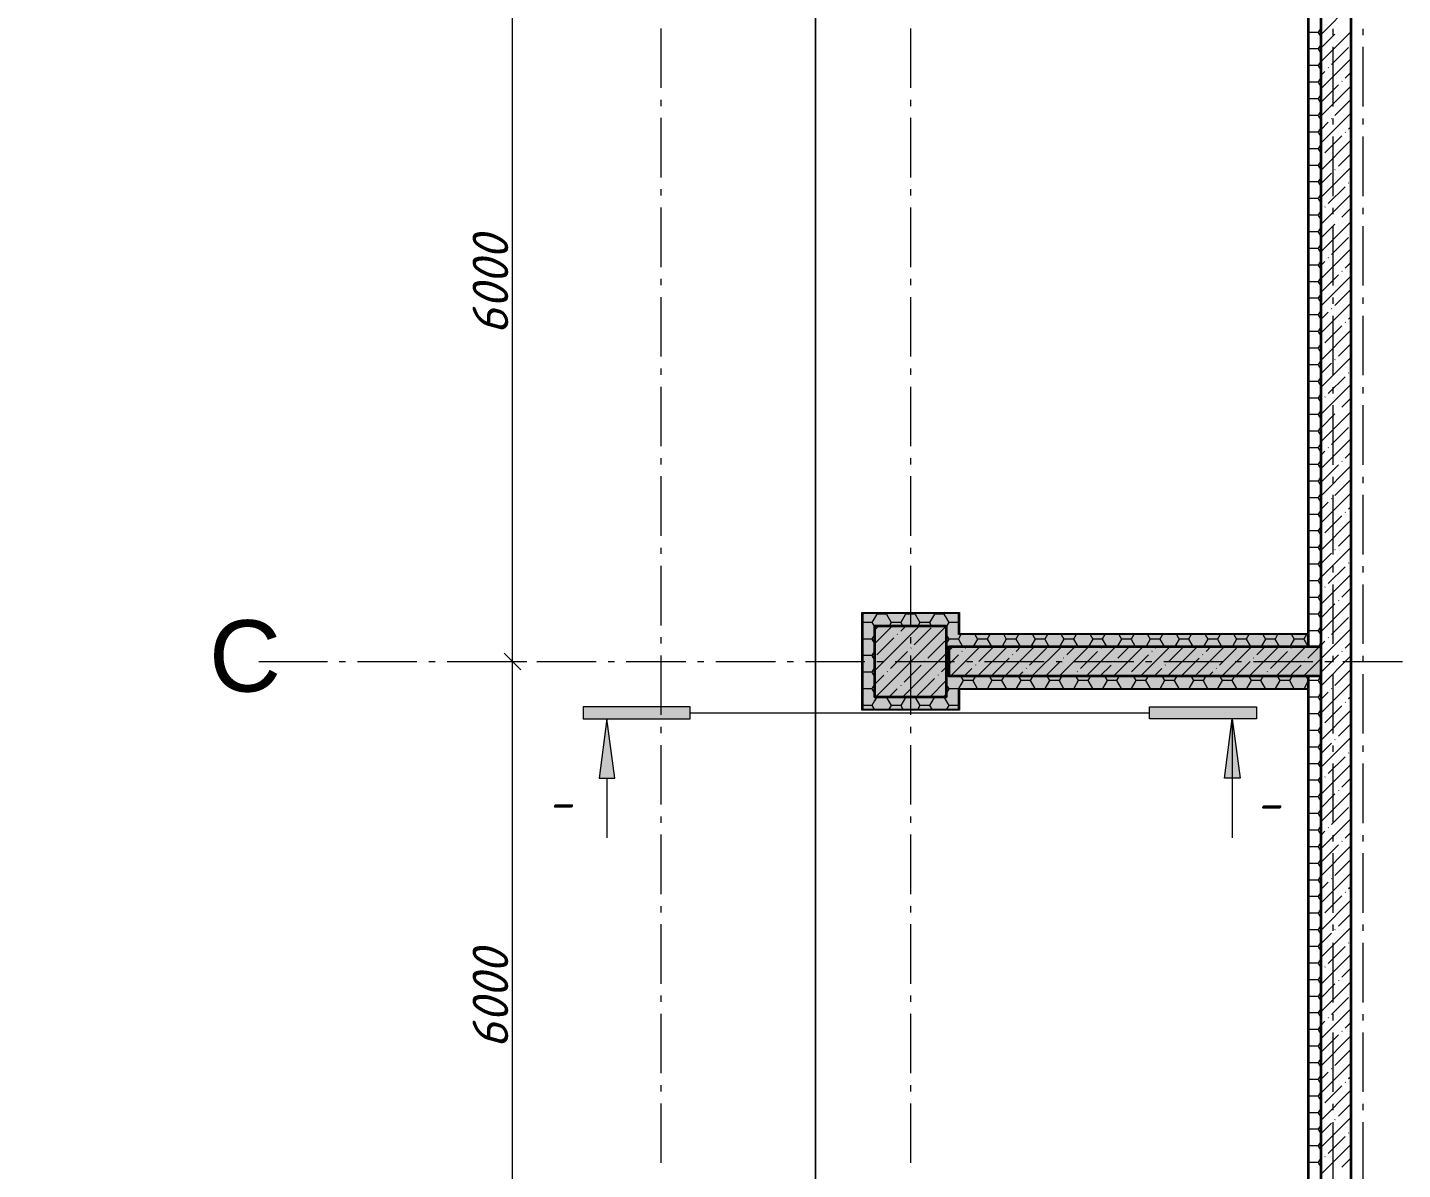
# Model space of a CAD drawing. Header units: millimetres. Extents: x -81576 to 1046824, y -248937 to 691537.
# Drawn here: x 162573 to 174129, y 564152 to 573749 of the extents above; entities that cross this region are included whole.
import ezdxf

# ---------------------------------------------------------------- set-up
doc = ezdxf.new("R2010")
doc.units = ezdxf.units.MM
doc.layers.add('PDF _Геометрия', color=7, linetype='Continuous', true_color=0x1d1d1d)
doc.layers.add('PDF _Сплошная заливка', color=7, linetype='Continuous', true_color=0xffffff)
doc.layers.add('PDF _Текст', color=7, linetype='Continuous')
doc.styles.add('PDF ArialMT', font='arial.ttf')
doc.styles.add('PDF ISOCPEUR Italic', font='isocpeui.ttf')

msp = doc.modelspace()

# ---------------------------------------------------------------- hatches: boundary and pattern name
at = {"layer": 'PDF _Сплошная заливка', "true_color": 0x636466, "transparency": 33554559}
for points in [[(169584.5, 568723.6), (169592.5, 568723.6), (169592.5, 568823.6), (169584.5, 568823.6)], [(169592.5, 568723.6), (170296.5, 568723.6), (170294.5, 568823.6), (169592.5, 568823.6)], [(170296.5, 568548.6), (170396.5, 568548.6), (170396.5, 568823.6), (170296.5, 568823.6)], [(170396.5, 568648.6), (170404.5, 568648.6), (170404.5, 568831.6), (170396.5, 568831.6)], [(169592.5, 568011.6), (169592.5, 568721.6), (169584.5, 568721.6), (169584.5, 568011.6)], [(169692.5, 568019.6), (169692.5, 568723.6), (169592.5, 568721.6), (169592.5, 568019.6)], [(169694.5, 568121.6), (170294.5, 568121.6), (170294.5, 568721.6), (169694.5, 568721.6)], [(173334.5, 568548.6), (173334.5, 568648.6), (170396.5, 568648.6), (170396.5, 568548.6)], [(173334.5, 568648.6), (173334.5, 568656.6), (170404.5, 568656.6), (170404.5, 568648.6)], [(170294.5, 568548.6), (170296.5, 568548.6), (170294.5, 568606.5)], [(170396.5, 568546.6), (170396.5, 568548.6), (170301.1, 568546.6)], [(173444.5, 568296.6), (173442.5, 568546.6), (170319.5, 568546.6), (170319.5, 568296.6)], [(173334.5, 568546.6), (173334.5, 568548.6), (171119.5, 568546.6)], [(170396.5, 568019.6), (170396.5, 568294.6), (170296.5, 568294.6), (170296.5, 568019.6)], [(170396.5, 568294.6), (170396.5, 568296.6), (170301.1, 568294.6)], [(173334.5, 568194.6), (173334.5, 568294.6), (170396.5, 568294.6), (170396.5, 568194.6)], [(173334.5, 568294.6), (173334.5, 568296.6), (171119.5, 568294.6)], [(170396.5, 568011.6), (170404.5, 568011.6), (170404.5, 568194.6), (170396.5, 568194.6)], [(173334.5, 568186.6), (173334.5, 568194.6), (170404.5, 568194.6), (170404.5, 568186.6)], [(169692.5, 568119.6), (169694.5, 568121.6), (169692.5, 568121.6)], [(169692.5, 568019.6), (170296.5, 568019.6), (170294.5, 568119.6), (169692.5, 568119.6)], [(170294.5, 568119.6), (170294.5, 568121.6), (169694.5, 568119.6)], [(169592.5, 568011.6), (169692.5, 568011.6), (169692.5, 568019.6), (169592.5, 568019.6)], [(169694.5, 568011.6), (170294.5, 568011.6), (170294.5, 568019.6), (169694.5, 568019.6)], [(170296.5, 568011.6), (170396.5, 568011.6), (170396.5, 568019.6), (170296.5, 568019.6)]]:
    msp.add_hatch(color=251, dxfattribs=at).paths.add_polyline_path(points)

# ---------------------------------------------------------------- linework, layer by layer
at = {"layer": 'PDF _Геометрия', "color": 7, "lineweight": 9}
for points in [[(96004.5, 535380), (96004.5, 585971.6), (122994.5, 585971.6), (122994.5, 547671.5), (169194.5, 547671.5), (169194.5, 581171.6), (172944.5, 581171.6), (172944.5, 582548.4), (172944.5, 581171.6), (169194.5, 581171.6), (169194.5, 547671.5), (122994.5, 547671.5), (122994.5, 585971.6), (96004.5, 585971.6)], [(168143.3, 568039.4), (167243.3, 568039.4), (167243.3, 567939.4), (168143.3, 567939.4)], [(172002.4, 568039.4), (172902.4, 568039.4), (172902.4, 567939.4), (172002.4, 567939.4)], [(167509.1, 567439.4), (167443.3, 567939.4), (167377.5, 567439.4)], [(172631.6, 567439.4), (172697.4, 567939.4), (172763.3, 567439.4)]]:
    msp.add_lwpolyline(points, close=True, dxfattribs=at)
at = {"layer": 'PDF _Геометрия', "color": 7, "lineweight": 13}
for points in [[(173342.5, 582548.4), (173342.5, 580773.6), (173334.5, 580773.6), (169592.5, 580773.6), (169592.5, 579969.6), (170394.5, 579969.6), (170394.5, 580319.6), (170558.4, 580319.6), (173342.5, 580319.6), (173342.5, 580311.6), (173342.5, 574648.6), (173334.5, 574648.6), (170404.5, 574648.6), (170396.5, 574648.6), (170396.5, 574823.6), (169592.5, 574823.6), (169592.5, 574019.6), (170396.5, 574019.6), (170396.5, 574194.6), (170404.5, 574194.6), (173342.5, 574194.6), (173342.5, 574186.6), (173342.5, 568546.6)], [(173334.5, 562656.6), (173334.5, 568186.6), (170404.5, 568186.6), (170404.5, 568011.6), (170294.5, 568011.6), (169694.5, 568011.6), (169584.5, 568011.6), (169584.5, 568721.6), (169584.5, 568831.6), (170294.5, 568831.6), (170404.5, 568831.6), (170404.5, 568656.6), (173334.5, 568656.6), (173334.5, 574186.6)], [(173334.5, 568546.6), (173334.5, 568548.6), (173334.5, 568648.6), (170404.5, 568648.6), (170396.5, 568648.6), (170396.5, 568823.6), (169592.5, 568823.6), (169592.5, 568019.6), (170396.5, 568019.6), (170396.5, 568194.6), (170404.5, 568194.6), (173334.5, 568194.6), (173334.5, 568294.6), (173334.5, 568296.6)], [(170404.5, 568546.6), (170396.5, 568546.6)], [(170396.5, 568296.6), (170404.5, 568296.6)], [(173342.5, 568296.6), (173342.5, 562546.6)]]:
    msp.add_lwpolyline(points, dxfattribs=at)
at = {"layer": 'PDF _Геометрия', "color": 7, "lineweight": 35}
for points in [[(170294.5, 556546.6), (173444.5, 556546.6), (173444.5, 574296.6), (170294.5, 574296.6), (170294.5, 574546.6), (173444.5, 574546.6), (173444.5, 580421.6), (170294.5, 580421.6)], [(173694.5, 580171.6), (173694.5, 550571.5)], [(173444.5, 568296.6), (173442.5, 568296.6), (173342.5, 568296.6), (173334.5, 568296.6), (170319.5, 568296.6), (170319.5, 568546.6), (173334.5, 568546.6), (173444.5, 568546.6)]]:
    msp.add_lwpolyline(points, dxfattribs=at)
at = {"layer": 'PDF _Геометрия', "color": 7, "lineweight": 9}
for points in [[(170294.5, 574546.6), (170294.5, 574721.6), (169694.5, 574721.6), (169694.5, 574121.6), (170294.5, 574121.6), (170294.5, 574296.6), (170396.5, 574296.6), (170404.5, 574296.6), (173444.5, 574296.6), (173444.5, 574194.6), (173444.5, 574186.6), (173444.5, 556656.6), (173444.5, 556648.6), (173442.5, 556648.6)], [(166648.5, 550051.5), (166648.5, 554071.6), (166648.5, 556421.6), (166648.5, 562421.6), (166648.5, 568421.6), (166648.5, 574421.6), (166718.5, 574351.6)], [(170294.5, 574294.6), (170404.5, 574294.6), (173444.5, 574294.6), (173444.5, 574296.6), (173442.5, 574296.6), (173442.5, 574186.6), (173442.5, 568546.6), (173442.5, 568296.6), (173442.5, 562546.6), (173442.5, 562296.6), (173442.5, 556656.6), (173442.5, 556546.6), (173444.5, 556546.6), (173444.5, 556548.6), (173442.5, 556548.6), (170404.5, 556548.6), (170294.5, 556548.6)], [(167894.5, 573742.3), (167894.5, 573242.3)], [(169994.5, 573742.3), (169994.5, 573242.3)], [(173544.5, 573738.8), (173544.5, 573685.9)], [(173794.5, 573738.8), (173794.5, 573685.9)], [(173544.5, 573585.9), (173544.5, 573085.9)], [(173794.5, 573585.9), (173794.5, 573085.9)], [(167894.5, 573142.3), (167894.5, 573089.4)], [(169994.5, 573142.3), (169994.5, 573089.4)], [(167894.5, 572989.4), (167894.5, 572489.4)], [(169994.5, 572989.4), (169994.5, 572489.4)], [(173544.5, 572985.9), (173544.5, 572933)], [(173794.5, 572985.9), (173794.5, 572933)], [(173544.5, 572833), (173544.5, 572333)], [(173794.5, 572833), (173794.5, 572333)], [(167894.5, 572389.4), (167894.5, 572336.5)], [(169994.5, 572389.4), (169994.5, 572336.5)], [(167894.5, 572236.5), (167894.5, 571736.5)], [(169994.5, 572236.5), (169994.5, 571736.5)], [(173544.5, 572233), (173544.5, 572180.1)], [(173794.5, 572233), (173794.5, 572180.1)], [(173544.5, 572080.1), (173544.5, 571580.1)], [(173794.5, 572080.1), (173794.5, 571580.1)], [(167894.5, 571636.5), (167894.5, 571583.6)], [(169994.5, 571636.5), (169994.5, 571583.6)], [(167894.5, 571483.6), (167894.5, 570983.6)], [(169994.5, 571483.6), (169994.5, 570983.6)], [(173544.5, 571480.1), (173544.5, 571427.2)], [(173794.5, 571480.1), (173794.5, 571427.2)], [(173544.5, 571327.2), (173544.5, 570827.2)], [(173794.5, 571327.2), (173794.5, 570827.2)], [(167894.5, 570883.6), (167894.5, 570830.7)], [(169994.5, 570883.6), (169994.5, 570830.7)], [(167894.5, 570730.7), (167894.5, 570230.7)], [(169994.5, 570730.7), (169994.5, 570230.7)], [(173544.5, 570727.2), (173544.5, 570674.3)], [(173794.5, 570727.2), (173794.5, 570674.3)], [(173544.5, 570574.3), (173544.5, 570074.3)], [(173794.5, 570574.3), (173794.5, 570074.3)], [(167894.5, 570130.7), (167894.5, 570077.7)], [(169994.5, 570130.7), (169994.5, 570077.7)], [(167894.5, 569977.7), (167894.5, 569477.7)], [(169994.5, 569977.7), (169994.5, 569477.7)], [(173544.5, 569974.3), (173544.5, 569921.3)], [(173794.5, 569974.3), (173794.5, 569921.3)], [(173544.5, 569821.3), (173544.5, 569321.3)], [(173794.5, 569821.3), (173794.5, 569321.3)], [(167894.5, 569377.7), (167894.5, 569324.8)], [(169994.5, 569377.7), (169994.5, 569324.8)], [(167894.5, 569224.8), (167894.5, 568724.8)], [(169994.5, 569224.8), (169994.5, 568724.8)], [(173544.5, 569221.3), (173544.5, 569168.4)], [(173794.5, 569221.3), (173794.5, 569168.4)], [(173544.5, 569068.4), (173544.5, 568568.4)], [(173794.5, 569068.4), (173794.5, 568568.4)], [(170294.5, 568296.6), (170296.5, 568296.6), (170296.5, 568119.6), (169692.5, 568119.6), (169692.5, 568723.6), (170296.5, 568723.6), (170296.5, 568548.6), (170296.5, 568546.6), (170294.5, 568546.6), (170396.5, 568546.6)], [(170294.5, 568546.6), (170294.5, 568721.6), (169694.5, 568721.6), (169694.5, 568121.6), (170294.5, 568121.6), (170294.5, 568296.6), (170396.5, 568296.6), (170396.5, 568294.6)], [(167894.5, 568624.8), (167894.5, 568571.9)], [(169994.5, 568624.8), (169994.5, 568571.9)], [(170294.5, 568548.6), (170404.5, 568548.6), (173334.5, 568548.6)], [(173334.5, 568546.6), (170404.5, 568546.6), (170396.5, 568546.6), (170396.5, 568548.6)], [(164517.5, 568421.6), (165093.7, 568421.6)], [(165193.7, 568421.6), (165246.7, 568421.6)], [(165346.7, 568421.6), (165846.7, 568421.6)], [(165946.7, 568421.6), (165999.6, 568421.6)], [(166099.6, 568421.6), (166599.6, 568421.6)], [(166549.5, 568421.6), (166648.5, 568421.6), (166768.5, 568421.6)], [(166578.5, 568491.6), (166648.5, 568421.6), (166718.5, 568351.6)], [(166699.6, 568421.6), (166752.5, 568421.6)], [(166852.5, 568421.6), (167352.5, 568421.6)], [(167452.5, 568421.6), (167505.4, 568421.6)], [(167605.4, 568421.6), (168105.4, 568421.6)], [(167894.5, 568471.9), (167894.5, 567971.9)], [(168205.4, 568421.6), (168258.3, 568421.6)], [(168358.3, 568421.6), (168858.3, 568421.6)], [(168958.3, 568421.6), (169011.2, 568421.6)], [(169111.2, 568421.6), (169611.2, 568421.6)], [(169711.2, 568421.6), (169764.2, 568421.6)], [(169864.2, 568421.6), (170364.2, 568421.6)], [(169994.5, 568471.9), (169994.5, 567971.9)], [(170464.2, 568421.6), (170517.1, 568421.6)], [(170617.1, 568421.6), (171117.1, 568421.6)], [(171217.1, 568421.6), (171270, 568421.6)], [(171370, 568421.6), (171870, 568421.6)], [(171970, 568421.6), (172022.9, 568421.6)], [(172122.9, 568421.6), (172622.9, 568421.6)], [(172722.9, 568421.6), (172775.8, 568421.6)], [(172875.8, 568421.6), (173375.8, 568421.6)], [(173475.8, 568421.6), (173528.7, 568421.6)], [(173544.5, 568468.4), (173544.5, 568415.5)], [(173628.7, 568421.6), (174128.7, 568421.6)], [(173794.5, 568468.4), (173794.5, 568415.5)], [(173334.5, 568294.6), (170404.5, 568294.6), (170294.5, 568294.6)], [(170396.5, 568296.6), (170404.5, 568296.6), (173334.5, 568296.6)], [(173544.5, 568315.5), (173544.5, 567815.5)], [(173794.5, 568315.5), (173794.5, 567815.5)], [(167894.5, 567871.9), (167894.5, 567819)], [(169994.5, 567871.9), (169994.5, 567819)], [(172697.4, 567939.4), (172697.4, 566939.4)], [(167894.5, 567719), (167894.5, 567219)], [(169994.5, 567719), (169994.5, 567219)], [(173544.5, 567715.5), (173544.5, 567662.6)], [(173794.5, 567715.5), (173794.5, 567662.6)], [(173544.5, 567562.6), (173544.5, 567062.6)], [(173794.5, 567562.6), (173794.5, 567062.6)], [(167443.3, 567439.4), (167443.3, 566939.4)], [(167894.5, 567119), (167894.5, 567066.1)], [(169994.5, 567119), (169994.5, 567066.1)], [(167894.5, 566966.1), (167894.5, 566466.1)], [(169994.5, 566966.1), (169994.5, 566466.1)], [(173544.5, 566962.6), (173544.5, 566909.7)], [(173794.5, 566962.6), (173794.5, 566909.7)], [(173544.5, 566809.7), (173544.5, 566309.7)], [(173794.5, 566809.7), (173794.5, 566309.7)], [(167894.5, 566366.1), (167894.5, 566313.1)], [(169994.5, 566366.1), (169994.5, 566313.1)], [(167894.5, 566213.1), (167894.5, 565713.1)], [(169994.5, 566213.1), (169994.5, 565713.1)], [(173544.5, 566209.7), (173544.5, 566156.8)], [(173794.5, 566209.7), (173794.5, 566156.8)], [(173544.5, 566056.8), (173544.5, 565556.8)], [(173794.5, 566056.8), (173794.5, 565556.8)], [(167894.5, 565613.1), (167894.5, 565560.2)], [(169994.5, 565613.1), (169994.5, 565560.2)], [(167894.5, 565460.2), (167894.5, 564960.2)], [(169994.5, 565460.2), (169994.5, 564960.2)], [(173544.5, 565456.8), (173544.5, 565403.8)], [(173794.5, 565456.8), (173794.5, 565403.8)], [(173544.5, 565303.8), (173544.5, 564803.8)], [(173794.5, 565303.8), (173794.5, 564803.8)], [(167894.5, 564860.2), (167894.5, 564807.3)], [(169994.5, 564860.2), (169994.5, 564807.3)], [(167894.5, 564707.3), (167894.5, 564207.3)], [(169994.5, 564707.3), (169994.5, 564207.3)], [(173544.5, 564703.8), (173544.5, 564650.9)], [(173794.5, 564703.8), (173794.5, 564650.9)], [(173544.5, 564550.9), (173544.5, 564050.9)], [(173794.5, 564550.9), (173794.5, 564050.9)]]:
    msp.add_lwpolyline(points, dxfattribs=at)
at = {"layer": 'PDF _Геометрия', "lineweight": 9}
for points in [[(173694.5, 573941.9), (173444.5, 573691.9)], [(173442.5, 573747.2), (173420.2, 573708.4)], [(173592.1, 573725.4), (173589.7, 573723.1)], [(173420.2, 573708.4), (173342.5, 573708.4)], [(173420.1, 573708.4), (173442.5, 573669.7)], [(173442.5, 573607.5), (173420.2, 573568.8)], [(173694.5, 573713.8), (173444.5, 573463.8)], [(173561.2, 573694.5), (173444.5, 573577.8)], [(173420.2, 573568.7), (173342.5, 573568.7)], [(173420.1, 573568.7), (173442.5, 573530)], [(173675.3, 573580.5), (173532.7, 573437.9)], [(173420.2, 573429.1), (173342.5, 573429.1)], [(173420.1, 573429.1), (173442.5, 573390.3)], [(173442.5, 573467.8), (173420.2, 573429.1)], [(173694.5, 573485.7), (173444.5, 573235.7)], [(173475.7, 573380.9), (173444.5, 573349.7)], [(173506.6, 573411.8), (173504.2, 573409.4)], [(173420.2, 573289.4), (173342.5, 573289.4)], [(173420.1, 573289.4), (173442.5, 573250.7)], [(173442.5, 573328.1), (173420.2, 573289.4)], [(173589.7, 573266.9), (173447.2, 573124.3)], [(173620.6, 573297.7), (173618.3, 573295.4)], [(173694.5, 573371.6), (173646.8, 573323.9)], [(173420.2, 573149.7), (173342.5, 573149.7)], [(173420.1, 573149.7), (173442.5, 573111)], [(173442.5, 573188.4), (173420.2, 573149.7)], [(173694.5, 573257.6), (173444.5, 573007.6)], [(173442.5, 573048.8), (173420.2, 573010)], [(173694.5, 573029.5), (173444.5, 572779.5)], [(173694.5, 573143.5), (173561.2, 573010.3)], [(173420.2, 573010), (173342.5, 573010)], [(173420.1, 573010), (173442.5, 572971.3)], [(173504.2, 572953.2), (173444.5, 572893.5)], [(173535.1, 572984.1), (173532.7, 572981.7)], [(173694.5, 572915.4), (173675.3, 572896.2)], [(173420.2, 572870.3), (173342.5, 572870.3)], [(173420.1, 572870.3), (173442.5, 572831.6)], [(173442.5, 572909.1), (173420.2, 572870.4)], [(173694.5, 572801.4), (173444.5, 572551.4)], [(173618.3, 572839.2), (173475.7, 572696.6)], [(173649.1, 572870.1), (173646.8, 572867.7)], [(173420.2, 572730.7), (173342.5, 572730.7)], [(173420.1, 572730.7), (173442.5, 572691.9)], [(173442.5, 572769.4), (173420.2, 572730.7)], [(173694.5, 572687.3), (173589.7, 572582.6)], [(173420.2, 572591), (173342.5, 572591)], [(173420.1, 572591), (173442.5, 572552.3)], [(173442.5, 572629.7), (173420.2, 572591)], [(173694.5, 572573.3), (173444.5, 572323.3)], [(173449.6, 572670.5), (173447.2, 572668.1)], [(173442.5, 572490), (173420.2, 572451.3)], [(173532.7, 572525.5), (173444.5, 572437.3)], [(173563.6, 572556.4), (173561.2, 572554.1)], [(173420.2, 572451.3), (173342.5, 572451.3)], [(173420.1, 572451.3), (173442.5, 572412.6)], [(173442.5, 572350.3), (173420.2, 572311.6)], [(173694.5, 572345.2), (173444.5, 572095.2)], [(173646.8, 572411.5), (173504.2, 572268.9)], [(173677.7, 572442.4), (173675.3, 572440)], [(173420.2, 572311.6), (173342.5, 572311.6)], [(173420.1, 572311.6), (173442.5, 572272.9)], [(173478.1, 572242.8), (173475.7, 572240.4)], [(173694.5, 572231.1), (173618.3, 572154.9)], [(173420.2, 572171.9), (173342.5, 572171.9)], [(173420.1, 572171.9), (173442.5, 572133.2)], [(173442.5, 572210.7), (173420.2, 572172)], [(173447.2, 572211.9), (173444.5, 572209.2)], [(173694.5, 572117.1), (173444.5, 571867.1)], [(173592.1, 572128.7), (173589.7, 572126.4)], [(173420.2, 572032.3), (173342.5, 572032.3)], [(173420.1, 572032.3), (173442.5, 571993.5)], [(173442.5, 572071), (173420.2, 572032.3)], [(173561.2, 572097.9), (173444.5, 571981.1)], [(173420.2, 571892.6), (173342.5, 571892.6)], [(173420.1, 571892.6), (173442.5, 571853.8)], [(173442.5, 571931.3), (173420.2, 571892.6)], [(173694.5, 571889), (173444.5, 571639)], [(173675.3, 571983.8), (173532.7, 571841.2)], [(173442.5, 571791.6), (173420.2, 571752.9)], [(173475.7, 571784.2), (173444.5, 571753)], [(173506.6, 571815.1), (173504.2, 571812.7)], [(173694.5, 571774.9), (173646.8, 571727.2)], [(173420.2, 571752.9), (173342.5, 571752.9)], [(173420.1, 571752.9), (173442.5, 571714.2)], [(173442.5, 571651.9), (173420.2, 571613.2)], [(173694.5, 571660.9), (173444.5, 571410.9)], [(173589.7, 571670.2), (173447.2, 571527.6)], [(173620.6, 571701.1), (173618.3, 571698.7)], [(173420.2, 571613.2), (173342.5, 571613.2)], [(173420.1, 571613.2), (173442.5, 571574.5)], [(173694.5, 571546.8), (173561.2, 571413.6)], [(173420.2, 571473.5), (173342.5, 571473.5)], [(173420.1, 571473.5), (173442.5, 571434.8)], [(173442.5, 571512.3), (173420.2, 571473.5)], [(173694.5, 571432.8), (173444.5, 571182.8)], [(173420.2, 571333.8), (173342.5, 571333.8)], [(173420.1, 571333.8), (173442.5, 571295.1)], [(173442.5, 571372.6), (173420.2, 571333.9)], [(173504.2, 571356.5), (173444.5, 571296.8)], [(173535.1, 571387.4), (173532.7, 571385)], [(173694.5, 571318.7), (173675.3, 571299.5)], [(173420.2, 571194.2), (173342.5, 571194.2)], [(173420.1, 571194.2), (173442.5, 571155.4)], [(173442.5, 571232.9), (173420.2, 571194.2)], [(173694.5, 571204.7), (173444.5, 570954.7)], [(173618.3, 571242.5), (173475.7, 571099.9)], [(173649.1, 571273.4), (173646.8, 571271)], [(173442.5, 571093.2), (173420.2, 571054.5)], [(173449.6, 571073.8), (173447.2, 571071.4)], [(173694.5, 571090.6), (173589.7, 570985.9)], [(173420.2, 571054.5), (173342.5, 571054.5)], [(173420.1, 571054.5), (173442.5, 571015.8)], [(173442.5, 570953.5), (173420.2, 570914.8)], [(173694.5, 570976.6), (173444.5, 570726.6)], [(173563.6, 570959.7), (173561.2, 570957.4)], [(173420.2, 570914.8), (173342.5, 570914.8)], [(173420.1, 570914.8), (173442.5, 570876.1)], [(173532.7, 570928.9), (173444.5, 570840.6)], [(173677.7, 570845.7), (173675.3, 570843.3)], [(173420.2, 570775.1), (173342.5, 570775.1)], [(173420.1, 570775.1), (173442.5, 570736.4)], [(173442.5, 570813.9), (173420.2, 570775.1)], [(173694.5, 570748.5), (173444.5, 570498.5)], [(173646.8, 570814.8), (173504.2, 570672.2)], [(173420.2, 570635.4), (173342.5, 570635.4)], [(173420.1, 570635.4), (173442.5, 570596.7)], [(173442.5, 570674.2), (173420.2, 570635.5)], [(173447.2, 570615.2), (173444.5, 570612.5)], [(173478.1, 570646.1), (173475.7, 570643.7)], [(173694.5, 570634.4), (173618.3, 570558.2)], [(173420.2, 570495.8), (173342.5, 570495.8)], [(173420.1, 570495.8), (173442.5, 570457)], [(173442.5, 570534.5), (173420.2, 570495.8)], [(173694.5, 570520.4), (173444.5, 570270.4)], [(173561.2, 570501.2), (173444.5, 570384.4)], [(173592.1, 570532), (173589.7, 570529.7)], [(173442.5, 570394.8), (173420.2, 570356.1)], [(173675.3, 570387.1), (173532.7, 570244.6)], [(173420.2, 570356.1), (173342.5, 570356.1)], [(173420.1, 570356.1), (173442.5, 570317.4)], [(173694.5, 570292.3), (173444.5, 570042.3)], [(173420.2, 570216.4), (173342.5, 570216.4)], [(173420.1, 570216.4), (173442.5, 570177.7)], [(173442.5, 570255.1), (173420.2, 570216.4)], [(173475.7, 570187.5), (173444.5, 570156.3)], [(173506.6, 570218.4), (173504.2, 570216)], [(173694.5, 570178.2), (173646.8, 570130.5)], [(173420.2, 570076.7), (173342.5, 570076.7)], [(173420.1, 570076.7), (173442.5, 570038)], [(173442.5, 570115.4), (173420.2, 570076.7)], [(173694.5, 570064.2), (173444.5, 569814.2)], [(173589.7, 570073.5), (173447.2, 569930.9)], [(173620.6, 570104.4), (173618.3, 570102)], [(173420.2, 569937), (173342.5, 569937)], [(173420.1, 569937), (173442.5, 569898.3)], [(173442.5, 569975.8), (173420.2, 569937)], [(173694.5, 569950.1), (173561.2, 569816.9)], [(173420.2, 569797.4), (173342.5, 569797.4)], [(173420.1, 569797.4), (173442.5, 569758.6)], [(173442.5, 569836.1), (173420.2, 569797.4)], [(173694.5, 569836.1), (173444.5, 569586.1)], [(173442.5, 569696.4), (173420.2, 569657.7)], [(173504.2, 569759.8), (173444.5, 569700.1)], [(173535.1, 569790.7), (173532.7, 569788.4)], [(173694.5, 569722), (173675.3, 569702.8)], [(173420.2, 569657.7), (173342.5, 569657.7)], [(173420.1, 569657.7), (173442.5, 569618.9)], [(173694.5, 569608), (173444.5, 569358)], [(173618.3, 569645.8), (173475.7, 569503.2)], [(173649.1, 569676.7), (173646.8, 569674.3)], [(173420.2, 569518), (173342.5, 569518)], [(173420.1, 569518), (173442.5, 569479.3)], [(173442.5, 569556.7), (173420.2, 569518)], [(173449.6, 569477.1), (173447.2, 569474.7)], [(173694.5, 569493.9), (173589.7, 569389.2)], [(173420.2, 569378.3), (173342.5, 569378.3)], [(173420.1, 569378.3), (173442.5, 569339.6)], [(173442.5, 569417), (173420.2, 569378.3)], [(173694.5, 569379.9), (173444.5, 569129.9)], [(173532.7, 569332.2), (173444.5, 569243.9)], [(173563.6, 569363), (173561.2, 569360.7)], [(173420.2, 569238.6), (173342.5, 569238.6)], [(173420.1, 569238.6), (173442.5, 569199.9)], [(173442.5, 569277.4), (173420.2, 569238.6)], [(173646.8, 569218.1), (173504.2, 569075.5)], [(173677.7, 569249), (173675.3, 569246.6)], [(173442.5, 569137.7), (173420.2, 569099)], [(173694.5, 569151.8), (173444.5, 568901.8)], [(173420.2, 569098.9), (173342.5, 569098.9)], [(173420.1, 569098.9), (173442.5, 569060.2)], [(173442.5, 568998), (173420.2, 568959.3)], [(173447.2, 569018.5), (173444.5, 569015.9)], [(173478.1, 569049.4), (173475.7, 569047)], [(173694.5, 569037.8), (173618.3, 568961.5)], [(173420.2, 568959.3), (173342.5, 568959.3)], [(173420.1, 568959.3), (173442.5, 568920.5)], [(173694.5, 568923.7), (173444.5, 568673.7)], [(173561.2, 568904.5), (173444.5, 568787.8)], [(173592.1, 568935.4), (173589.7, 568933)], [(169710.5, 568819.6), (169670.2, 568749.8)], [(169708.2, 568823.6), (169710.5, 568819.6)], [(169791.1, 568819.6), (169710.5, 568819.6)], [(169793.4, 568823.6), (169791.1, 568819.6)], [(169791.1, 568819.6), (169831.4, 568749.7)], [(169952.4, 568819.6), (169912.1, 568749.8)], [(169950.1, 568823.6), (169952.4, 568819.6)], [(170033.1, 568819.6), (169952.4, 568819.6)], [(170035.4, 568823.6), (170033.1, 568819.6)], [(170033.1, 568819.6), (170073.4, 568749.7)], [(170194.4, 568819.6), (170154, 568749.8)], [(170192.1, 568823.6), (170194.3, 568819.6)], [(170275, 568819.6), (170194.4, 568819.6)], [(170277.3, 568823.6), (170275, 568819.6)], [(170275, 568819.6), (170296.5, 568782.3), (170315.3, 568749.7)], [(173420.2, 568819.6), (173342.5, 568819.6)], [(173420.1, 568819.6), (173442.5, 568780.9)], [(173442.5, 568858.3), (173420.2, 568819.6)], [(173675.3, 568790.4), (173532.7, 568647.9)], [(169670.2, 568749.7), (169592.5, 568749.7)], [(169670.2, 568749.7), (169685.3, 568723.6), (169692.5, 568711)], [(169692.5, 568648.8), (169670.2, 568610.1)], [(169842.8, 568721.6), (169694.5, 568573.3)], [(170070.9, 568721.6), (169694.5, 568345.2)], [(169728.7, 568721.6), (169694.5, 568687.3)], [(170294.5, 568717.1), (169699, 568121.6)], [(169831.4, 568749.8), (169816.3, 568723.6)], [(169912.1, 568749.7), (169831.5, 568749.7)], [(169885.5, 568650.2), (169883.1, 568647.9)], [(169956.8, 568721.6), (169911.7, 568676.4)], [(169912.1, 568749.7), (169927.2, 568723.6)], [(170168.3, 568704.9), (170025.7, 568562.3)], [(170073.4, 568749.8), (170058.3, 568723.6)], [(170154, 568749.7), (170073.4, 568749.7)], [(170154, 568749.7), (170169.1, 568723.6)], [(170315.3, 568749.8), (170296.5, 568717.2)], [(170296.5, 568642.6), (170315.3, 568610.1)], [(170396, 568749.7), (170315.3, 568749.7)], [(170396.5, 568750.7), (170396, 568749.8)], [(170396, 568749.7), (170396.5, 568748.8)], [(170418.2, 568648.6), (170396.5, 568611), (170396, 568610.1)], [(170535, 568648.6), (170557.2, 568610.1)], [(170660.1, 568648.6), (170637.9, 568610.1)], [(170777, 568648.6), (170799.2, 568610.1)], [(170902.1, 568648.6), (170879.8, 568610.1)], [(171018.9, 568648.6), (171041.1, 568610.1)], [(171144, 568648.6), (171121.8, 568610.1)], [(171260.8, 568648.6), (171283.1, 568610.1)], [(171385.9, 568648.6), (171363.7, 568610.1)], [(171502.8, 568648.6), (171525, 568610.1)], [(171627.9, 568648.6), (171605.6, 568610.1)], [(171744.7, 568648.6), (171766.9, 568610.1)], [(171869.8, 568648.6), (171847.6, 568610.1)], [(171986.6, 568648.6), (172008.9, 568610.1)], [(172111.7, 568648.6), (172089.5, 568610.1)], [(172228.6, 568648.6), (172250.8, 568610.1)], [(172353.7, 568648.6), (172331.4, 568610.1)], [(172470.5, 568648.6), (172492.7, 568610.1)], [(172595.6, 568648.6), (172573.4, 568610.1)], [(172712.4, 568648.6), (172734.7, 568610.1)], [(172837.5, 568648.6), (172815.3, 568610.1)], [(172954.4, 568648.6), (172976.6, 568610.1)], [(173079.5, 568648.6), (173057.3, 568610.1)], [(173196.3, 568648.6), (173218.5, 568610.1)], [(173694.5, 568695.6), (173444.5, 568445.6), (173295.5, 568296.6)], [(173321.4, 568648.6), (173299.2, 568610.1)], [(173420.2, 568679.9), (173342.5, 568679.9)], [(173420.1, 568679.9), (173442.5, 568641.2)], [(173442.5, 568718.6), (173420.2, 568679.9)], [(169670.2, 568610.1), (169592.5, 568610.1)], [(169670.2, 568610.1), (169692.5, 568571.3)], [(169854.6, 568619.4), (169712.1, 568476.8)], [(169999.6, 568536.2), (169997.2, 568533.8)], [(170282.3, 568590.8), (170139.8, 568448.3)], [(170315.3, 568610.1), (170296.5, 568577.5)], [(170396, 568610.1), (170315.3, 568610.1)], [(170352.1, 568546.6), (170319.5, 568514)], [(170580.2, 568546.6), (170330.2, 568296.6)], [(170396, 568610.1), (170396.5, 568609.1), (170431.5, 568548.6)], [(170466.1, 568546.6), (170453.4, 568533.8)], [(170557.3, 568610.1), (170521.7, 568548.6)], [(170637.9, 568610.1), (170557.3, 568610.1)], [(170808.3, 568546.6), (170558.3, 568296.6)], [(170694.2, 568546.6), (170567.4, 568419.8)], [(170637.9, 568610.1), (170673.4, 568548.6)], [(170799.2, 568610.1), (170763.7, 568548.6)], [(171036.4, 568546.6), (170786.4, 568296.6)], [(170879.8, 568610.1), (170799.2, 568610.1)], [(170879.8, 568610.1), (170915.3, 568548.6)], [(170922.3, 568546.6), (170881.1, 568505.3)], [(171137.7, 568533.8), (170995.1, 568391.3)], [(171041.1, 568610.1), (171005.6, 568548.6)], [(171264.5, 568546.6), (171014.5, 568296.6)], [(171121.8, 568610.1), (171041.1, 568610.1)], [(171121.8, 568610.1), (171157.3, 568548.6)], [(171492.6, 568546.6), (171242.6, 568296.6)], [(171283.1, 568610.1), (171247.5, 568548.6)], [(171363.7, 568610.1), (171283.1, 568610.1)], [(171378.5, 568546.6), (171308.8, 568476.8)], [(171363.7, 568610.1), (171399.2, 568548.6)], [(171720.7, 568546.6), (171470.7, 568296.6)], [(171525, 568610.1), (171489.5, 568548.6)], [(171605.7, 568610.1), (171525, 568610.1)], [(171596.3, 568536.2), (171593.9, 568533.8)], [(171605.6, 568610.1), (171641.1, 568548.6)], [(171948.8, 568546.6), (171698.8, 568296.6)], [(171766.9, 568610.1), (171731.4, 568548.6)], [(171834.7, 568546.6), (171736.4, 568448.3)], [(171847.6, 568610.1), (171766.9, 568610.1)], [(171847.6, 568610.1), (171883.1, 568548.6)], [(172176.9, 568546.6), (171926.9, 568296.6)], [(172008.9, 568610.1), (171973.3, 568548.6)], [(172089.5, 568610.1), (172008.9, 568610.1)], [(172062.8, 568546.6), (172050.1, 568533.8)], [(172089.5, 568610.1), (172125, 568548.6)], [(172405, 568546.6), (172155, 568296.6)], [(172290.9, 568546.6), (172164.1, 568419.8)], [(172250.8, 568610.1), (172215.3, 568548.6)], [(172331.5, 568610.1), (172250.8, 568610.1)], [(172331.4, 568610.1), (172366.9, 568548.6)], [(172633.1, 568546.6), (172383.1, 568296.6)], [(172492.7, 568610.1), (172457.2, 568548.6)], [(172519, 568546.6), (172477.8, 568505.3)], [(172573.4, 568610.1), (172492.7, 568610.1)], [(172573.4, 568610.1), (172608.9, 568548.6)], [(172734.4, 568533.8), (172591.8, 568391.3)], [(172861.2, 568546.6), (172611.2, 568296.6)], [(172734.7, 568610.1), (172699.2, 568548.6)], [(172815.3, 568610.1), (172734.7, 568610.1)], [(172815.3, 568610.1), (172850.8, 568548.6)], [(173089.3, 568546.6), (172839.3, 568296.6)], [(172975.2, 568546.6), (172905.4, 568476.8)], [(172976.6, 568610.1), (172941.1, 568548.6)], [(173057.3, 568610.1), (172976.6, 568610.1)], [(173057.2, 568610.1), (173092.8, 568548.6)], [(173317.4, 568546.6), (173067.4, 568296.6)], [(173218.5, 568610.1), (173183, 568548.6)], [(173192.9, 568536.2), (173190.6, 568533.8)], [(173299.2, 568610.1), (173218.6, 568610.1)], [(173299.2, 568610.1), (173334.5, 568548.9)], [(173431.4, 568546.6), (173333.1, 568448.3)], [(173442.5, 568579), (173423.8, 568546.6)], [(173475.7, 568590.8), (173444.5, 568559.7)], [(173506.6, 568621.7), (173504.2, 568619.4)], [(173694.5, 568581.6), (173646.8, 568533.8)], [(169670.2, 568470.4), (169592.5, 568470.4)], [(169692.5, 568509.1), (169670.2, 568470.4)], [(169670.2, 568470.4), (169692.5, 568431.7)], [(169968.7, 568505.3), (169826.1, 568362.7)], [(170294.5, 568489), (169927.1, 568121.6)], [(170113.6, 568422.1), (170111.2, 568419.8)], [(170396.4, 568476.8), (170319.5, 568399.9)], [(170427.2, 568507.7), (170424.9, 568505.3)], [(170824, 568448.3), (170681.5, 568305.7)], [(170854.9, 568479.2), (170852.6, 568476.8)], [(171251.7, 568419.8), (171128.5, 568296.6)], [(171282.6, 568450.6), (171280.2, 568448.3)], [(171565.4, 568505.3), (171422.8, 568362.7)], [(171710.3, 568422.1), (171707.9, 568419.8)], [(171993.1, 568476.8), (171850.5, 568334.2)], [(172023.9, 568507.7), (172021.6, 568505.3)], [(172420.7, 568448.3), (172278.2, 568305.7)], [(172451.6, 568479.2), (172449.3, 568476.8)], [(172848.4, 568419.8), (172725.2, 568296.6)], [(172879.3, 568450.6), (172876.9, 568448.3)], [(173162.1, 568505.3), (173019.5, 568362.7)], [(173307, 568422.1), (173304.6, 568419.8)], [(173694.5, 568467.5), (173444.5, 568217.5)], [(173589.7, 568476.8), (173447.2, 568334.2)], [(173620.6, 568507.7), (173618.3, 568505.3)], [(169670.2, 568330.7), (169592.5, 568330.7)], [(169692.5, 568369.4), (169670.2, 568330.7)], [(169670.2, 568330.7), (169692.5, 568292)], [(169769.1, 568305.7), (169694.5, 568231.1)], [(169800, 568336.6), (169797.6, 568334.2)], [(170082.7, 568391.3), (169940.2, 568248.7)], [(170227.7, 568308.1), (170225.3, 568305.7)], [(170294.5, 568374.9), (170253.8, 568334.2)], [(170416.8, 568294.6), (170436.3, 568260.9)], [(170510.4, 568362.7), (170444.2, 568296.6)], [(170536.4, 568294.6), (170516.9, 568260.9)], [(170541.3, 568393.6), (170538.9, 568391.3)], [(170658.8, 568294.6), (170678.2, 568260.9)], [(170778.3, 568294.6), (170758.9, 568260.9)], [(170938.1, 568334.2), (170900.4, 568296.6)], [(170900.7, 568294.6), (170920.2, 568260.9)], [(170969, 568365.1), (170966.6, 568362.7)], [(171020.3, 568294.6), (171000.8, 568260.9)], [(171142.6, 568294.6), (171162.1, 568260.9)], [(171262.2, 568294.6), (171242.7, 568260.9)], [(171365.8, 568305.7), (171356.6, 568296.6)], [(171384.6, 568294.6), (171404, 568260.9)], [(171396.7, 568336.6), (171394.3, 568334.2)], [(171504.1, 568294.6), (171484.7, 568260.9)], [(171679.4, 568391.3), (171584.7, 568296.6)], [(171626.5, 568294.6), (171646, 568260.9)], [(171746.1, 568294.6), (171726.6, 568260.9)], [(171824.3, 568308.1), (171822, 568305.7)], [(171868.4, 568294.6), (171887.9, 568260.9)], [(171988, 568294.6), (171968.5, 568260.9)], [(172107.1, 568362.7), (172040.9, 568296.6)], [(172110.4, 568294.6), (172129.8, 568260.9)], [(172138, 568393.6), (172135.6, 568391.3)], [(172229.9, 568294.6), (172210.5, 568260.9)], [(172352.3, 568294.6), (172371.8, 568260.9)], [(172471.9, 568294.6), (172452.4, 568260.9)], [(172534.8, 568334.2), (172497.1, 568296.6)], [(172565.7, 568365.1), (172563.3, 568362.7)], [(172594.2, 568294.6), (172613.7, 568260.9)], [(172713.8, 568294.6), (172694.3, 568260.9)], [(172836.2, 568294.6), (172855.6, 568260.9)], [(172955.7, 568294.6), (172936.3, 568260.9)], [(172962.5, 568305.7), (172953.3, 568296.6)], [(172993.4, 568336.6), (172991, 568334.2)], [(173078.1, 568294.6), (173097.6, 568260.9)], [(173197.7, 568294.6), (173178.2, 568260.9)], [(173276.1, 568391.3), (173181.4, 568296.6)], [(173320, 568294.6), (173334.5, 568269.5)], [(173421, 568308.1), (173418.7, 568305.7)], [(173440.8, 568296.6), (173420.2, 568260.9)], [(173694.5, 568353.5), (173561.2, 568220.2)], [(169670.2, 568191), (169592.5, 568191)], [(169692.5, 568229.7), (169670.2, 568191)], [(169670.2, 568191), (169692.5, 568152.3)], [(169883.1, 568191.7), (169813, 568121.6)], [(169914, 568222.6), (169911.7, 568220.2)], [(170196.8, 568277.2), (170054.2, 568134.6)], [(170294.5, 568260.9), (170155.2, 568121.6)], [(170296.5, 568223.6), (170315.3, 568191)], [(170315.3, 568191), (170296.5, 568158.4)], [(170396, 568191), (170315.3, 568191)], [(170396.5, 568192), (170396, 568191)], [(170396, 568191), (170396.5, 568190.1)], [(170436.3, 568260.9), (170398, 568194.6)], [(170516.9, 568260.9), (170436.3, 568260.9)], [(170516.9, 568260.9), (170555.2, 568194.6)], [(170678.2, 568260.9), (170639.9, 568194.6)], [(170758.9, 568260.9), (170678.2, 568260.9)], [(170758.9, 568260.9), (170797.1, 568194.6)], [(170920.2, 568260.9), (170881.9, 568194.6)], [(171000.8, 568260.9), (170920.2, 568260.9)], [(171000.8, 568260.9), (171039.1, 568194.6)], [(171162.1, 568260.9), (171123.8, 568194.6)], [(171242.7, 568260.9), (171162.1, 568260.9)], [(171242.7, 568260.9), (171281, 568194.6)], [(171404, 568260.9), (171365.7, 568194.6)], [(171484.7, 568260.9), (171404, 568260.9)], [(171484.7, 568260.9), (171522.9, 568194.6)], [(171646, 568260.9), (171607.7, 568194.6)], [(171726.6, 568260.9), (171646, 568260.9)], [(171726.6, 568260.9), (171764.9, 568194.6)], [(171887.9, 568260.9), (171849.6, 568194.6)], [(171968.6, 568260.9), (171887.9, 568260.9)], [(171968.5, 568260.9), (172006.8, 568194.6)], [(172129.8, 568260.9), (172091.5, 568194.6)], [(172210.5, 568260.9), (172129.8, 568260.9)], [(172210.5, 568260.9), (172248.7, 568194.6)], [(172371.8, 568260.9), (172333.5, 568194.6)], [(172452.4, 568260.9), (172371.8, 568260.9)], [(172452.4, 568260.9), (172490.7, 568194.6)], [(172613.7, 568260.9), (172575.4, 568194.6)], [(172694.4, 568260.9), (172613.7, 568260.9)], [(172694.3, 568260.9), (172732.6, 568194.6)], [(172855.6, 568260.9), (172817.4, 568194.6)], [(172936.3, 568260.9), (172855.6, 568260.9)], [(172936.3, 568260.9), (172974.6, 568194.6)], [(173097.6, 568260.9), (173059.3, 568194.6)], [(173178.2, 568260.9), (173097.6, 568260.9)], [(173178.2, 568260.9), (173216.5, 568194.6)], [(173334.5, 568252.2), (173301.2, 568194.6)], [(173420.2, 568260.9), (173342.5, 568260.9)], [(173420.1, 568260.9), (173442.5, 568222.1)], [(173694.5, 568239.4), (173444.5, 567989.4)], [(173535.1, 568194), (173532.7, 568191.7)], [(169709.5, 568119.6), (169692.5, 568090.1), (169670.2, 568051.4)], [(169792.1, 568119.6), (169831.4, 568051.3)], [(169951.5, 568119.6), (169912.1, 568051.4)], [(170034, 568119.6), (170073.4, 568051.3)], [(170193.4, 568119.6), (170154, 568051.4)], [(170294.5, 568146.8), (170269.2, 568121.6)], [(170275.9, 568119.6), (170296.5, 568083.9), (170315.3, 568051.3)], [(173420.2, 568121.2), (173342.5, 568121.2)], [(173420.1, 568121.2), (173442.5, 568082.5)], [(173442.5, 568159.9), (173420.2, 568121.2)], [(173504.2, 568163.2), (173444.5, 568103.5)], [(173649.1, 568080), (173646.8, 568077.6)], [(173694.5, 568125.4), (173675.3, 568106.1)], [(169670.2, 568051.3), (169592.5, 568051.3)], [(169670.2, 568051.3), (169688.5, 568019.6)], [(169831.4, 568051.4), (169813.1, 568019.6)], [(169912.1, 568051.3), (169831.5, 568051.3)], [(169912.1, 568051.3), (169930.4, 568019.6)], [(170073.4, 568051.4), (170055, 568019.6)], [(170154, 568051.3), (170073.4, 568051.3)], [(170154, 568051.3), (170172.4, 568019.6)], [(170296.8, 568019.4), (170296.4, 568018.5)], [(170315.3, 568051.4), (170297, 568019.6)], [(170396, 568051.3), (170315.3, 568051.3)], [(170396.5, 568052.3), (170396, 568051.4)], [(170396, 568051.3), (170396.5, 568050.4)], [(173420.2, 567981.5), (173342.5, 567981.5)], [(173420.1, 567981.5), (173442.5, 567942.8)], [(173442.5, 568020.2), (173420.2, 567981.5)], [(173694.5, 568011.3), (173444.5, 567761.3)], [(173618.3, 568049.1), (173475.7, 567906.5)], [(173420.2, 567841.8), (173342.5, 567841.8)], [(173420.1, 567841.8), (173442.5, 567803.1)], [(173442.5, 567880.5), (173420.2, 567841.8)], [(173449.6, 567880.4), (173447.2, 567878)], [(173694.5, 567897.3), (173589.7, 567792.5)], [(173442.5, 567740.9), (173420.2, 567702.1)], [(173694.5, 567783.2), (173444.5, 567533.2)], [(173532.7, 567735.5), (173444.5, 567647.3)], [(173563.6, 567766.4), (173561.2, 567764)], [(173420.2, 567702.1), (173342.5, 567702.1)], [(173420.1, 567702.1), (173442.5, 567663.4)], [(173442.5, 567601.2), (173420.2, 567562.5)], [(173646.8, 567621.4), (173504.2, 567478.9)], [(173677.7, 567652.3), (173675.3, 567649.9)], [(173420.2, 567562.5), (173342.5, 567562.5)], [(173420.1, 567562.5), (173442.5, 567523.7)], [(173694.5, 567555.1), (173444.5, 567305.1)], [(173420.2, 567422.8), (173342.5, 567422.8)], [(173420.1, 567422.8), (173442.5, 567384)], [(173442.5, 567461.5), (173420.2, 567422.8)], [(173447.2, 567421.8), (173444.5, 567419.2)], [(173478.1, 567452.7), (173475.7, 567450.3)], [(173694.5, 567441.1), (173618.3, 567364.8)], [(173420.2, 567283.1), (173342.5, 567283.1)], [(173420.1, 567283.1), (173442.5, 567244.4)], [(173442.5, 567321.8), (173420.2, 567283.1)], [(173694.5, 567327), (173444.5, 567077)], [(173561.2, 567307.8), (173444.5, 567191.1)], [(173592.1, 567338.7), (173589.7, 567336.3)], [(173420.2, 567143.4), (173342.5, 567143.4)], [(173420.1, 567143.4), (173442.5, 567104.7)], [(173442.5, 567182.1), (173420.2, 567143.4)], [(173675.3, 567193.7), (173532.7, 567051.2)], [(173442.5, 567042.5), (173420.2, 567003.7)], [(173694.5, 567098.9), (173444.5, 566848.9)], [(173506.6, 567025), (173504.2, 567022.7)], [(173420.2, 567003.7), (173342.5, 567003.7)], [(173420.1, 567003.7), (173442.5, 566965)], [(173475.7, 566994.1), (173444.5, 566963)], [(173620.6, 566911), (173618.3, 566908.6)], [(173694.5, 566984.9), (173646.8, 566937.1)], [(173420.2, 566864), (173342.5, 566864)], [(173420.1, 566864), (173442.5, 566825.3)], [(173442.5, 566902.8), (173420.2, 566864.1)], [(173694.5, 566870.8), (173444.5, 566620.8)], [(173589.7, 566880.1), (173447.2, 566737.5)], [(173420.2, 566724.4), (173342.5, 566724.4)], [(173420.1, 566724.4), (173442.5, 566685.6)], [(173442.5, 566763.1), (173420.2, 566724.4)], [(173694.5, 566756.8), (173561.2, 566623.5)], [(173420.2, 566584.7), (173342.5, 566584.7)], [(173420.1, 566584.7), (173442.5, 566546)], [(173442.5, 566623.4), (173420.2, 566584.7)], [(173694.5, 566642.7), (173444.5, 566392.7)], [(173504.2, 566566.5), (173444.5, 566506.8)], [(173535.1, 566597.3), (173532.7, 566595)], [(173420.2, 566445), (173342.5, 566445)], [(173420.1, 566445), (173442.5, 566406.3)], [(173442.5, 566483.7), (173420.2, 566445)], [(173618.3, 566452.4), (173475.7, 566309.9)], [(173649.1, 566483.3), (173646.8, 566480.9)], [(173694.5, 566528.7), (173675.3, 566509.4)], [(173442.5, 566344.1), (173420.2, 566305.3)], [(173694.5, 566414.6), (173444.5, 566164.6)], [(173420.2, 566305.3), (173342.5, 566305.3)], [(173420.1, 566305.3), (173442.5, 566266.6)], [(173449.6, 566283.7), (173447.2, 566281.3)], [(173694.5, 566300.6), (173589.7, 566195.8)], [(173420.2, 566165.6), (173342.5, 566165.6)], [(173420.1, 566165.6), (173442.5, 566126.9)], [(173442.5, 566204.4), (173420.2, 566165.7)], [(173694.5, 566186.5), (173444.5, 565936.5)], [(173532.7, 566138.8), (173444.5, 566050.6)], [(173563.6, 566169.7), (173561.2, 566167.3)], [(173420.2, 566026), (173342.5, 566026)], [(173420.1, 566026), (173442.5, 565987.2)], [(173442.5, 566064.7), (173420.2, 566026)], [(173646.8, 566024.7), (173504.2, 565882.2)], [(173677.7, 566055.6), (173675.3, 566053.2)], [(173420.2, 565886.3), (173342.5, 565886.3)], [(173420.1, 565886.3), (173442.5, 565847.5)], [(173442.5, 565925), (173420.2, 565886.3)], [(173694.5, 565958.4), (173444.5, 565708.4)], [(173442.5, 565785.3), (173420.2, 565746.6)], [(173447.2, 565825.1), (173444.5, 565822.5)], [(173478.1, 565856), (173475.7, 565853.7)], [(173694.5, 565844.4), (173618.3, 565768.1)], [(173420.2, 565746.6), (173342.5, 565746.6)], [(173420.1, 565746.6), (173442.5, 565707.9)], [(173442.5, 565645.6), (173420.2, 565606.9)], [(173694.5, 565730.3), (173444.5, 565480.3)], [(173561.2, 565711.1), (173444.5, 565594.4)], [(173592.1, 565742), (173589.7, 565739.6)], [(173420.2, 565606.9), (173342.5, 565606.9)], [(173420.1, 565606.9), (173442.5, 565568.2)], [(173675.3, 565597), (173532.7, 565454.5)], [(173420.2, 565467.2), (173342.5, 565467.2)], [(173420.1, 565467.2), (173442.5, 565428.5)], [(173442.5, 565506), (173420.2, 565467.2)], [(173694.5, 565502.2), (173444.5, 565252.2)], [(173506.6, 565428.3), (173504.2, 565426)], [(173420.2, 565327.6), (173342.5, 565327.6)], [(173420.1, 565327.6), (173442.5, 565288.8)], [(173442.5, 565366.3), (173420.2, 565327.6)], [(173475.7, 565397.5), (173444.5, 565366.3)], [(173620.6, 565314.3), (173618.3, 565311.9)], [(173694.5, 565388.2), (173646.8, 565340.4)], [(173420.2, 565187.9), (173342.5, 565187.9)], [(173420.1, 565187.9), (173442.5, 565149.1)], [(173442.5, 565226.6), (173420.2, 565187.9)], [(173694.5, 565274.1), (173444.5, 565024.1)], [(173589.7, 565283.4), (173447.2, 565140.8)], [(173442.5, 565086.9), (173420.2, 565048.2)], [(173694.5, 565160.1), (173561.2, 565026.8)], [(173420.2, 565048.2), (173342.5, 565048.2)], [(173420.1, 565048.2), (173442.5, 565009.5)], [(173442.5, 564947.2), (173420.2, 564908.5)], [(173694.5, 565046), (173444.5, 564796)], [(173504.2, 564969.8), (173444.5, 564910.1)], [(173535.1, 565000.7), (173532.7, 564998.3)], [(173420.2, 564908.5), (173342.5, 564908.5)], [(173420.1, 564908.5), (173442.5, 564869.8)], [(173618.3, 564855.7), (173475.7, 564713.2)], [(173649.1, 564886.6), (173646.8, 564884.2)], [(173694.5, 564932), (173675.3, 564912.8)], [(173420.2, 564768.8), (173342.5, 564768.8)], [(173420.1, 564768.8), (173442.5, 564730.1)], [(173442.5, 564807.6), (173420.2, 564768.8)], [(173694.5, 564817.9), (173444.5, 564567.9)], [(173420.2, 564629.1), (173342.5, 564629.1)], [(173420.1, 564629.1), (173442.5, 564590.4)], [(173442.5, 564667.9), (173420.2, 564629.2)], [(173449.6, 564687), (173447.2, 564684.7)], [(173694.5, 564703.9), (173589.7, 564599.1)], [(173420.2, 564489.5), (173342.5, 564489.5)], [(173420.1, 564489.5), (173442.5, 564450.7)], [(173442.5, 564528.2), (173420.2, 564489.5)], [(173694.5, 564589.8), (173444.5, 564339.8)], [(173532.7, 564542.1), (173444.5, 564453.9)], [(173563.6, 564573), (173561.2, 564570.6)], [(173442.5, 564388.5), (173420.2, 564349.8)], [(173646.8, 564428), (173504.2, 564285.5)], [(173677.7, 564458.9), (173675.3, 564456.6)], [(173420.2, 564349.8), (173342.5, 564349.8)], [(173420.1, 564349.8), (173442.5, 564311.1)], [(173442.5, 564248.8), (173420.2, 564210.1)], [(173694.5, 564361.7), (173444.5, 564111.7)], [(173478.1, 564259.3), (173475.7, 564257)], [(173694.5, 564247.7), (173618.3, 564171.4)], [(173420.2, 564210.1), (173342.5, 564210.1)], [(173420.1, 564210.1), (173442.5, 564171.4)], [(173447.2, 564228.5), (173444.5, 564225.8)]]:
    msp.add_lwpolyline(points, dxfattribs=at)
at = {"layer": 'PDF _Геометрия', "color": 7, "lineweight": 35}
msp.add_lwpolyline([(170294.5, 568721.6), (170294.5, 568121.6), (169694.5, 568121.6), (169694.5, 568721.6)], close=True, dxfattribs=at)
at = {"layer": 'PDF _Геометрия', "color": 8, "lineweight": 9, "true_color": 0x808080}
msp.add_lwpolyline([(168143.3, 567989.4), (172002.4, 567989.4)], dxfattribs=at)
at = {"layer": 'PDF _Сплошная заливка', "color": 7, "lineweight": 9, "transparency": 33554559}
for points in [[(168143.3, 568039.4), (167243.3, 568039.4), (168143.3, 567939.4), (167243.3, 567939.4)], [(172002.4, 568039.4), (172902.4, 568039.4), (172002.4, 567939.4), (172902.4, 567939.4)], [(167509.1, 567439.4), (167443.3, 567939.4), (167377.5, 567439.4)], [(172631.6, 567439.4), (172697.4, 567939.4), (172763.3, 567439.4)]]:
    msp.add_solid(points, dxfattribs=at)

# ---------------------------------------------------------------- texts
at = {"layer": 'PDF _Текст', "char_height": 300, "attachment_point": 4, "rotation": 90, "style": 'PDF ISOCPEUR Italic'}
for insert in [(166463.7, 571168.7), (166463.7, 565168.7)]:
    msp.add_mtext('6000', dxfattribs=dict(at, insert=insert))
at = {"layer": 'PDF _Текст', "attachment_point": 4}
for s, insert, char_height, style in [('С', (164098.8, 568464), 600, 'PDF ArialMT'), ('-', (166943.5, 567238.1), 300, 'PDF ISOCPEUR Italic'), ('-', (172896.1, 567229.7), 300, 'PDF ISOCPEUR Italic')]:
    msp.add_mtext(s, dxfattribs=dict(at, insert=insert, char_height=char_height, style=style))

doc.saveas('drawing.dxf')
